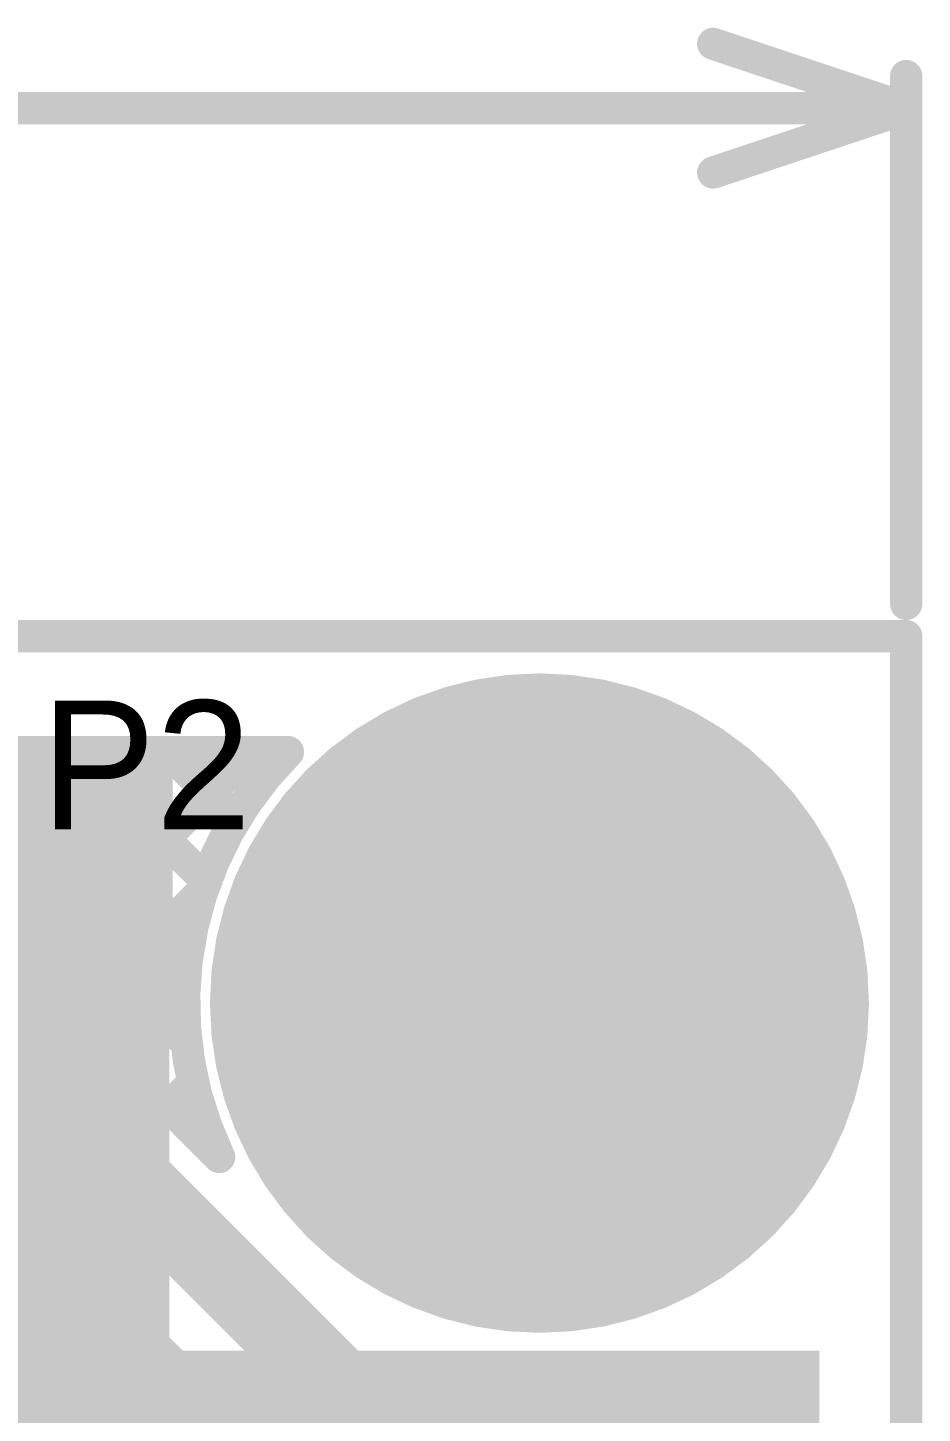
# Model space of a CAD drawing. Header units: millimetres. Extents: x 0.79 to 4.38, y 0.99 to 3.94.
# Drawn here: x 4.0729 to 4.351, y 3.5126 to 3.943 of the extents above; entities that cross this region are included whole.
import ezdxf

# ---------------------------------------------------------------- set-up
doc = ezdxf.new("R2010")
doc.units = ezdxf.units.MM
doc.header["$MEASUREMENT"] = 0
for name, color, linetype in [('BottomLayer', 5, 'Continuous'), ('BottomOverlay', 54, 'Continuous'), ('BottomPaste', 16, 'Continuous'), ('BottomSolder', 6, 'Continuous'), ('Mechanical1', 6, 'Continuous'), ('Mechanical2', 216, 'Continuous'), ('MultiLayer', 9, 'Continuous'), ('PadHoleLayer', 156, 'Continuous'), ('TopLayer', 1, 'Continuous'), ('TopOverlay', 2, 'Continuous'), ('TopSolder', 216, 'Continuous')]:
    doc.layers.add(name, color=color, linetype=linetype)

# ---------------------------------------------------------------- blocks, each defined once
blk = doc.blocks.new('SOT23_3_B_202')
at = {"layer": 'BottomLayer'}
for points in [[(-0.02166, 0.05807), (-0.05316, 0.05807), (-0.02166, 0.02657), (-0.05316, 0.02657)], [(0.05314, 0.05807), (0.02165, 0.05807), (0.05314, 0.02657), (0.02165, 0.02657)], [(0.01574, -0.02657), (-0.01575, -0.02657), (0.01574, -0.05807), (-0.01575, -0.05807)]]:
    blk.add_solid(points, dxfattribs=at)
at = {"layer": 'BottomOverlay'}
for points, const_width in [([(-0.06409, 0.068, 1), (-0.07393, 0.068, 1)], 0.00984), ([(-0.07639, 0.068, 1), (-0.07147, 0.068, 1)], 0.00492), ([(-0.06655, 0.068, 1), (-0.06162, 0.068, 1)], 0.00492), ([(-0.06651, 0.03, 1), (-0.06151, 0.03, 1)], 0.005), ([(-0.01351, 0.032, 1), (-0.00851, 0.032, 1)], 0.005), ([(0.00849, 0.032, 1), (0.01349, 0.032, 1)], 0.005), ([(0.06149, 0.03, 1), (0.06649, 0.03, 1)], 0.005), ([(-0.06651, -0.032, 1), (-0.06151, -0.032, 1)], 0.005), ([(-0.06651, -0.032, 1), (-0.06151, -0.032, 1)], 0.005), ([(-0.03151, -0.032, 1), (-0.02651, -0.032, 1)], 0.005), ([(0.02649, -0.031, 1), (0.03149, -0.031, 1)], 0.005), ([(0.06149, -0.031, 1), (0.06649, -0.031, 1)], 0.005), ([(0.06149, -0.031, 1), (0.06649, -0.031, 1)], 0.005)]:
    blk.add_lwpolyline(points, format="xyb", close=True, dxfattribs=dict(at, const_width=const_width))
at = {"layer": 'BottomOverlay', "const_width": 0.01}
for points in [[(-0.06401, 0.03), (-0.06401, -0.032)], [(0.01099, 0.032), (-0.01101, 0.032)], [(0.06399, 0.03), (0.06399, -0.031)], [(-0.02901, -0.032), (-0.06401, -0.032)], [(0.06399, -0.031), (0.02899, -0.031)]]:
    blk.add_lwpolyline(points, dxfattribs=at)
at = {"layer": 'BottomPaste'}
for points in [[(-0.02166, 0.05807), (-0.05316, 0.05807), (-0.02166, 0.02657), (-0.05316, 0.02657)], [(0.05314, 0.05807), (0.02165, 0.05807), (0.05314, 0.02657), (0.02165, 0.02657)], [(0.01574, -0.02657), (-0.01575, -0.02657), (0.01574, -0.05807), (-0.01575, -0.05807)]]:
    blk.add_solid(points, dxfattribs=at)
at = {"layer": 'BottomSolder'}
for points in [[(-0.01766, 0.06207), (-0.05716, 0.06207), (-0.01766, 0.02257), (-0.05716, 0.02257)], [(0.05714, 0.06207), (0.01765, 0.06207), (0.05714, 0.02257), (0.01765, 0.02257)], [(0.01974, -0.02257), (-0.01975, -0.02257), (0.01974, -0.06207), (-0.01975, -0.06207)]]:
    blk.add_solid(points, dxfattribs=at)

msp = doc.modelspace()

# ---------------------------------------------------------------- linework, layer by layer
at = {"layer": 'BottomLayer'}
for points, const_width in [([(4.18279, 3.64, 1), (4.28121, 3.64, 1)], 0.09843), ([(4.0832, 3.718, 1), (4.0882, 3.718, 1)], 0.005), ([(4.08596, 3.718, 1), (4.09096, 3.718, 1)], 0.005), ([(4.11148, 3.718, 1), (4.11648, 3.718, 1)], 0.005), ([(4.11425, 3.718, 1), (4.11925, 3.718, 1)], 0.005), ([(4.13976, 3.718, 1), (4.14476, 3.718, 1)], 0.005), ([(4.14253, 3.718, 1), (4.14753, 3.718, 1)], 0.005), ([(4.15134, 3.718, 1), (4.15634, 3.718, 1)], 0.005), ([(4.15134, 3.718, 1), (4.15634, 3.718, 1)], 0.005), ([(4.14706, 3.71347, 1), (4.15206, 3.71347, 1)], 0.005), ([(4.13504, 3.6972, 1), (4.14004, 3.6972, 1)], 0.005), ([(4.12586, 3.6781, 1), (4.13086, 3.6781, 1)], 0.005), ([(4.12463, 3.67458, 1), (4.12963, 3.67458, 1)], 0.005), ([(4.12017, 3.65551, 1), (4.12517, 3.65551, 1)], 0.005), ([(4.11908, 3.64074, 1), (4.12408, 3.64074, 1)], 0.005), ([(4.07655, 3.6265, 1), (4.08155, 3.6265, 1)], 0.005), ([(4.0855, 3.6265, 1), (4.0905, 3.6265, 1)], 0.005), ([(4.0855, 3.6265, 1), (4.0905, 3.6265, 1)], 0.005), ([(4.0855, 3.6265, 1), (4.0905, 3.6265, 1)], 0.005), ([(4.09421, 3.6249, 1), (4.09921, 3.6249, 1)], 0.005), ([(4.11977, 3.62762, 1), (4.12477, 3.62762, 1)], 0.005), ([(4.10005, 3.62171, 1), (4.10505, 3.62171, 1)], 0.005), ([(4.10282, 3.61932, 1), (4.10782, 3.61932, 1)], 0.005), ([(4.10285, 3.6193, 1), (4.10785, 3.6193, 1)], 0.005), ([(4.10285, 3.6193, 1), (4.10785, 3.6193, 1)], 0.005), ([(4.12188, 3.61526, 1), (4.12688, 3.61526, 1)], 0.005), ([(4.08175, 3.602, 1), (4.09425, 3.602, 1)], 0.0125), ([(4.08175, 3.602, 1), (4.09425, 3.602, 1)], 0.0125), ([(4.11438, 3.60777, 1), (4.11938, 3.60777, 1)], 0.005), ([(4.12996, 3.59218, 1), (4.13496, 3.59218, 1)], 0.005), ([(4.12996, 3.59218, 1), (4.13496, 3.59218, 1)], 0.005), ([(4.094, 3.54, 1), (4.104, 3.54, 1)], 0.01), ([(4.094, 3.54, 1), (4.104, 3.54, 1)], 0.01)]:
    msp.add_lwpolyline(points, format="xyb", close=True, dxfattribs=dict(at, const_width=const_width))
for points, const_width in [([(1.19216, 3.718), (4.15384, 3.718)], 0.01), ([(4.00361, 3.718), (4.09671, 3.6249)], 0.01), ([(4.03189, 3.718), (4.12227, 3.62762)], 0.01), ([(4.0385, 3.6708), (4.0857, 3.718)], 0.01), ([(4.0385, 3.64252), (4.11398, 3.718)], 0.01), ([(4.05076, 3.6265), (4.14226, 3.718)], 0.01), ([(4.06018, 3.718), (4.12267, 3.65551)], 0.01), ([(4.08846, 3.718), (4.12836, 3.6781)], 0.01), ([(4.11675, 3.718), (4.13754, 3.6972)], 0.01), ([(4.14503, 3.718), (4.14956, 3.71347)], 0.01), ([(4.07905, 3.6265), (4.12713, 3.67458)], 0.01), ([(4.10255, 3.62171), (4.12158, 3.64074)], 0.01), ([(4.04811, 3.6265), (4.088, 3.6265)], 0.01), ([(4.10535, 3.6193), (4.13246, 3.59218)], 0.01), ([(4.11688, 3.60777), (4.12438, 3.61526)], 0.01), ([(4.014, 3.602), (4.088, 3.602)], 0.025), ([(4.088, 3.602), (4.203, 3.487)], 0.025), ([(3.976, 3.54), (4.099, 3.54)], 0.02), ([(4.099, 3.54), (4.17, 3.469)], 0.02)]:
    msp.add_lwpolyline(points, dxfattribs=dict(at, const_width=const_width))
at = {"layer": 'BottomLayer', "const_width": 0.01}
for points in [[(4.13246, 3.59218, -0.318173), (4.15384, 3.718)], [(4.088, 3.6265, -0.198912), (4.10532, 3.61932)], [(4.088, 3.6265, -0.199267), (4.10535, 3.6193)]]:
    msp.add_lwpolyline(points, format="xyb", dxfattribs=at)
at = {"layer": 'BottomSolder', "const_width": 0.10243}
msp.add_lwpolyline([(4.18079, 3.64, 1), (4.28321, 3.64, 1)], format="xyb", close=True, dxfattribs=at)
at = {"layer": 'Mechanical1', "const_width": 0.01}
for points in [[(4.286, 3.938), (4.346, 3.918)], [(4.346, 3.764), (4.346, 3.928)], [(2.94291, 3.918), (4.346, 3.918)], [(4.286, 3.898), (4.346, 3.918)]]:
    msp.add_lwpolyline(points, dxfattribs=at)
at = {"layer": 'Mechanical1', "const_width": 0.005}
for points in [[(4.2835, 3.938, 1), (4.2885, 3.938, 1)], [(4.3435, 3.928, 1), (4.3485, 3.928, 1)], [(4.3435, 3.918, 1), (4.3485, 3.918, 1)], [(4.3435, 3.918, 1), (4.3485, 3.918, 1)], [(4.3435, 3.918, 1), (4.3485, 3.918, 1)], [(4.2835, 3.898, 1), (4.2885, 3.898, 1)], [(4.3435, 3.764, 1), (4.3485, 3.764, 1)]]:
    msp.add_lwpolyline(points, format="xyb", close=True, dxfattribs=at)
at = {"layer": 'Mechanical2', "const_width": 0.01}
for points in [[(1, 3.754), (4.346, 3.754)], [(4.346, 0.998), (4.346, 3.754)]]:
    msp.add_lwpolyline(points, dxfattribs=at)
at = {"layer": 'Mechanical2', "const_width": 0.005}
msp.add_lwpolyline([(4.3435, 3.754, 1), (4.3485, 3.754, 1)], format="xyb", close=True, dxfattribs=at)
msp.add_lwpolyline([(4.3435, 3.754, 1), (4.3485, 3.754, 1)], format="xyb", close=True, dxfattribs=at)
at = {"layer": 'MultiLayer', "const_width": 0.09843}
msp.add_lwpolyline([(4.18279, 3.64, 1), (4.28121, 3.64, 1)], format="xyb", close=True, dxfattribs=at)
at = {"layer": 'PadHoleLayer', "const_width": 0.04921}
msp.add_lwpolyline([(4.20739, 3.64, 1), (4.25661, 3.64, 1)], format="xyb", close=True, dxfattribs=at)
at = {"layer": 'TopLayer', "const_width": 0.09843}
msp.add_lwpolyline([(4.18279, 3.64, 1), (4.28121, 3.64, 1)], format="xyb", close=True, dxfattribs=at)
at = {"layer": 'TopLayer'}
for points in [[(1.609, 3.639), (4.118, 3.639), (1.609, 3.718), (4.118, 3.718)], [(4.055, 3.473), (4.117, 3.473), (4.055, 3.714), (4.117, 3.714)], [(4.055, 3.44), (4.319, 3.44), (4.055, 3.532), (4.319, 3.532)], [(4.234, 2.007), (4.319, 2.007), (4.234, 3.53), (4.319, 3.53)]]:
    msp.add_solid(points, dxfattribs=at)
at = {"layer": 'TopSolder', "const_width": 0.10243}
msp.add_lwpolyline([(4.18079, 3.64, 1), (4.28321, 3.64, 1)], format="xyb", close=True, dxfattribs=at)

# ---------------------------------------------------------------- block references
at = {"rotation": 180}
msp.add_blockref('SOT23_3_B_202', (4.07699, 3.4545), dxfattribs=at)

# ---------------------------------------------------------------- texts
at = {"layer": 'TopOverlay'}
msp.add_text('P2', height=0.04, dxfattribs=at).set_placement((4.077, 3.694))

doc.saveas('drawing.dxf')
